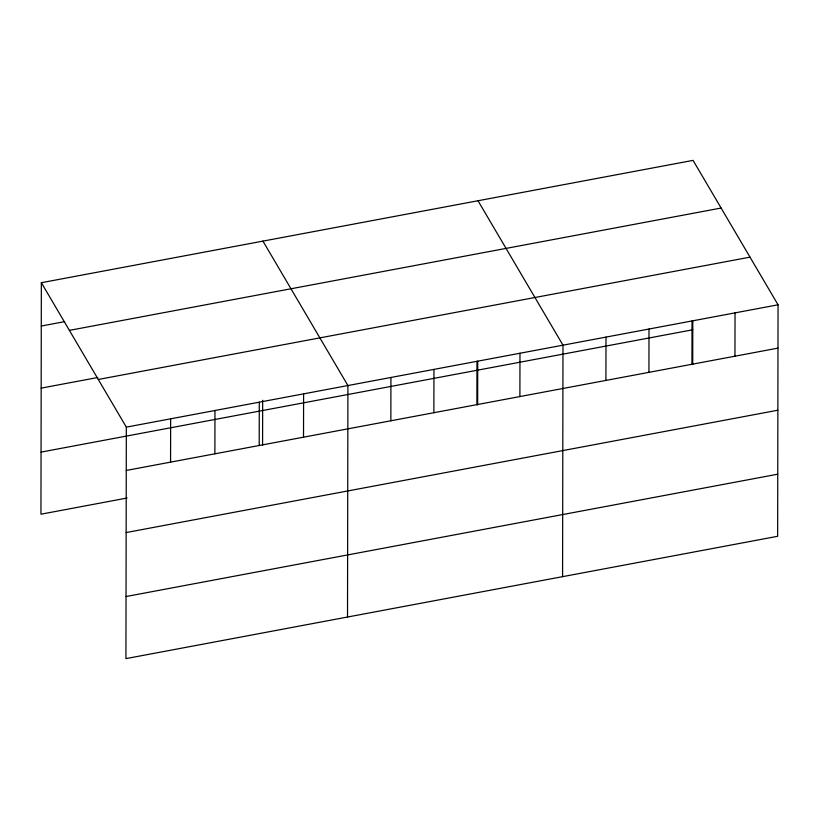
<?xml version="1.0" encoding="UTF-8"?>
<svg xmlns="http://www.w3.org/2000/svg" width="819" height="819" viewBox="0 0 819 819"><rect width="100%" height="100%" fill="white"/><g stroke="black" fill="none" stroke-linecap="round" stroke-linejoin="round"><path stroke-width="1.23" d="M41.349 282.709L126.331 427.139L125.931 658.619L777.651 536.291L778.05 304.801L693.069 160.381L41.349 282.709L40.95 514.199L127.119 498.024M170.567 462.141L170.649 418.816M214.885 453.818L214.967 410.493M259.203 445.505L259.285 402.18M262.582 445.28L262.664 400.276M303.521 437.182L303.603 393.857M347.512 617.024L347.911 385.544L262.94 241.114M390.858 420.792L390.929 377.467M433.865 412.715L433.947 369.389M476.883 404.637L476.955 361.322M477.651 404.914L477.723 361.179M519.891 396.57L519.973 353.245M562.581 576.658L562.981 345.168L478.009 200.747M605.917 380.415L605.999 337.1M648.935 372.348L649.006 329.023M691.942 364.271L692.024 320.946M692.72 364.547L692.792 320.813M734.96 356.193L735.032 312.878M41.278 326.034L64.67 321.642M69.4 330.374L721.119 208.036M41.165 388.124L97.799 377.498M98.29 379.473L750.009 257.146M126.331 427.139L778.05 304.801M41.063 452.108L692.782 329.77M126.259 470.454L777.978 348.126M126.146 532.555L777.866 410.217M126.034 596.529L777.753 474.191"/></g></svg>
